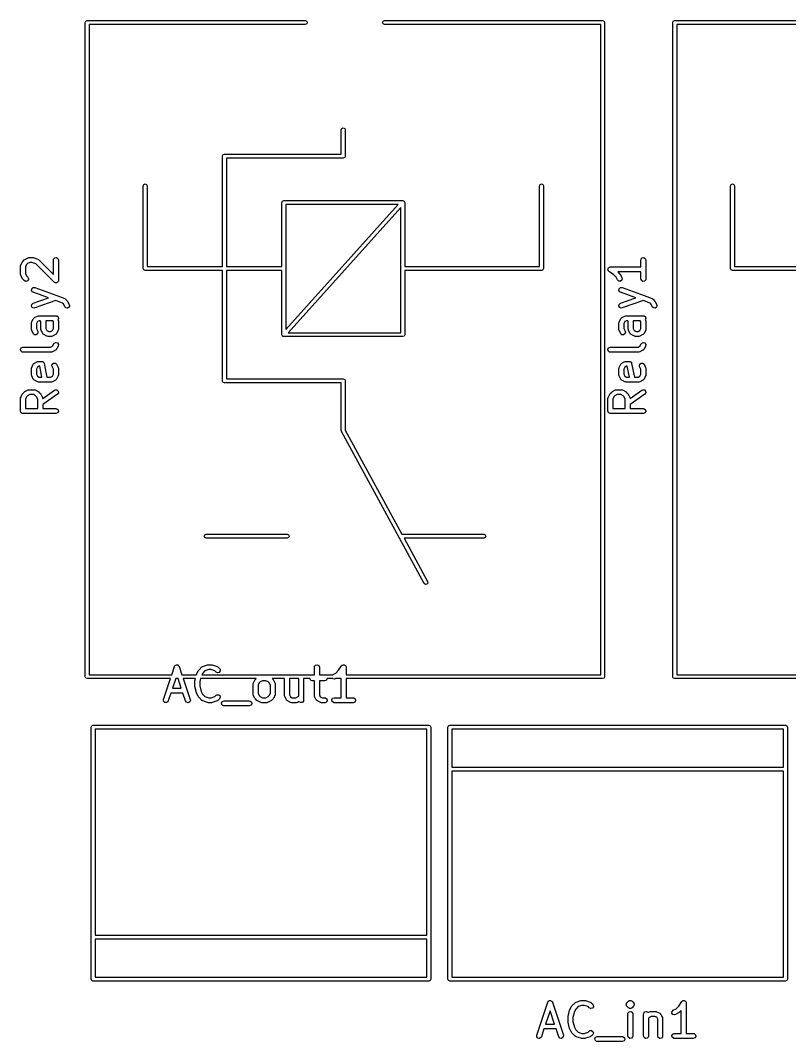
# Model space of a CAD drawing. Extents: x 124.8 to 173.2, y -144.3 to -110.1.
# Drawn here: x 124.8 to 148.08, y -142.86 to -111.96 of the extents above; entities that cross this region are included whole.
import ezdxf

# ---------------------------------------------------------------- set-up
doc = ezdxf.new("R2010")
doc.units = 0
doc.layers.add('BLACK', color=7, linetype='CONTINUOUS')

msp = doc.modelspace()

# ---------------------------------------------------------------- linework, layer by layer
at = {"layer": 'BLACK', "linetype": 'CONTINUOUS'}
for p, q in [((126.76, -112.02), (126.778, -111.978)), ((126.76, -131.82), (126.76, -112.02)), ((126.778, -111.978), (126.82, -111.96)), ((126.82, -111.96), (133.42, -111.96)), ((133.42, -112.08), (126.88, -112.08)), ((126.88, -112.08), (126.88, -131.76)), ((133.42, -111.96), (133.462, -111.978)), ((133.462, -112.062), (133.42, -112.08)), ((133.462, -111.978), (133.48, -112.02)), ((133.48, -112.02), (133.462, -112.062)), ((135.76, -112.02), (135.778, -111.978)), ((135.778, -112.062), (135.76, -112.02)), ((135.778, -111.978), (135.82, -111.96)), ((135.82, -112.08), (135.778, -112.062)), ((135.82, -111.96), (142.42, -111.96)), ((142.36, -112.08), (135.82, -112.08)), ((142.36, -131.76), (142.36, -112.08)), ((142.42, -111.96), (142.462, -111.978)), ((142.462, -111.978), (142.48, -112.02)), ((142.48, -112.02), (142.48, -131.82)), ((144.54, -112.02), (144.558, -111.978)), ((144.54, -131.82), (144.54, -112.02)), ((144.558, -111.978), (144.6, -111.96)), ((144.6, -111.96), (151.2, -111.96)), ((151.2, -112.08), (144.66, -112.08)), ((144.66, -112.08), (144.66, -131.76)), ((134.51, -115.27), (134.528, -115.228)), ((134.528, -115.228), (134.57, -115.21)), ((134.57, -115.21), (134.612, -115.228)), ((134.612, -115.228), (134.63, -115.27)), ((134.51, -116.01), (134.51, -115.27)), ((134.63, -115.27), (134.63, -116.07)), ((130.91, -116.07), (130.928, -116.028)), ((130.91, -119.41), (130.91, -116.07)), ((130.928, -116.028), (130.97, -116.01)), ((130.97, -116.01), (134.51, -116.01)), ((134.57, -116.13), (131.03, -116.13)), ((131.03, -116.13), (131.03, -119.41)), ((134.612, -116.112), (134.57, -116.13)), ((134.63, -116.07), (134.612, -116.112)), ((128.51, -116.97), (128.528, -116.928)), ((128.51, -119.47), (128.51, -116.97)), ((128.528, -116.928), (128.57, -116.91)), ((128.57, -116.91), (128.612, -116.928)), ((128.612, -116.928), (128.63, -116.97)), ((128.63, -116.97), (128.63, -119.41)), ((140.51, -116.97), (140.528, -116.928)), ((140.51, -119.41), (140.51, -116.97)), ((140.528, -116.928), (140.57, -116.91)), ((140.57, -116.91), (140.612, -116.928)), ((140.612, -116.928), (140.63, -116.97)), ((140.63, -116.97), (140.63, -119.47)), ((146.29, -116.97), (146.308, -116.928)), ((146.29, -119.47), (146.29, -116.97)), ((146.308, -116.928), (146.35, -116.91)), ((146.35, -116.91), (146.392, -116.928)), ((146.392, -116.928), (146.41, -116.97)), ((146.41, -116.97), (146.41, -119.41)), ((132.71, -117.47), (132.728, -117.428)), ((132.728, -117.428), (132.77, -117.41)), ((132.77, -117.41), (136.37, -117.41)), ((136.37, -117.41), (136.39, -117.418)), ((136.39, -117.418), (136.41, -117.425)), ((136.41, -117.425), (136.411, -117.427)), ((136.411, -117.427), (136.412, -117.428)), ((136.412, -117.428), (136.421, -117.447)), ((132.71, -119.41), (132.71, -117.47)), ((132.83, -117.53), (132.83, -121.314)), ((132.83, -121.314), (136.235, -117.53)), ((136.235, -117.53), (132.83, -117.53)), ((136.31, -117.626), (132.905, -121.41)), ((136.31, -121.41), (136.31, -117.626)), ((136.421, -117.447), (136.43, -117.467)), ((136.43, -117.467), (136.429, -117.468)), ((136.429, -117.468), (136.43, -117.47)), ((136.43, -117.47), (136.43, -119.41)), ((124.805, -119.367), (124.853, -119.272)), ((124.853, -119.272), (124.866, -119.254)), ((124.866, -119.254), (124.867, -119.253)), ((124.867, -119.253), (124.915, -119.205)), ((124.915, -119.205), (124.933, -119.192)), ((124.933, -119.192), (124.934, -119.191)), ((124.934, -119.191), (125.029, -119.143)), ((125.081, -119.285), (125.012, -119.32)), ((125.029, -119.143), (125.054, -119.136)), ((125.054, -119.136), (125.059, -119.137)), ((125.059, -119.137), (125.063, -119.135)), ((125.063, -119.135), (125.158, -119.135)), ((125.146, -119.285), (125.081, -119.285)), ((125.26, -119.324), (125.146, -119.285)), ((125.158, -119.135), (125.18, -119.139)), ((125.18, -119.139), (125.182, -119.139)), ((125.182, -119.139), (125.325, -119.187)), ((125.325, -119.187), (125.348, -119.199)), ((125.348, -119.199), (125.35, -119.203)), ((125.35, -119.203), (125.354, -119.205)), ((125.354, -119.205), (125.797, -119.648)), ((125.797, -119.21), (125.802, -119.185)), ((125.797, -119.648), (125.797, -119.21)), ((125.802, -119.185), (125.835, -119.146)), ((125.835, -119.146), (125.885, -119.137)), ((125.885, -119.137), (125.93, -119.162)), ((125.93, -119.162), (125.947, -119.21)), ((125.947, -119.21), (125.947, -119.83)), ((143.577, -119.21), (143.582, -119.185)), ((143.577, -119.421), (143.577, -119.21)), ((143.582, -119.185), (143.615, -119.146)), ((143.615, -119.146), (143.665, -119.137)), ((143.665, -119.137), (143.71, -119.162)), ((143.71, -119.162), (143.727, -119.21)), ((143.727, -119.21), (143.727, -119.782)), ((124.797, -119.401), (124.802, -119.375)), ((124.797, -119.639), (124.797, -119.401)), ((124.802, -119.375), (124.805, -119.372)), ((124.805, -119.372), (124.805, -119.367)), ((124.982, -119.35), (124.947, -119.419)), ((124.947, -119.419), (124.947, -119.621)), ((125.012, -119.32), (124.982, -119.35)), ((125.819, -119.883), (125.26, -119.324)), ((128.528, -119.512), (128.51, -119.47)), ((128.57, -119.53), (128.528, -119.512)), ((130.91, -119.53), (128.57, -119.53)), ((128.63, -119.41), (130.91, -119.41)), ((130.91, -122.87), (130.91, -119.53)), ((131.03, -119.41), (132.71, -119.41)), ((132.71, -119.53), (131.03, -119.53)), ((131.03, -119.53), (131.03, -122.81)), ((132.71, -121.47), (132.71, -119.53)), ((136.43, -119.41), (140.51, -119.41)), ((140.57, -119.53), (136.43, -119.53)), ((136.43, -119.53), (136.43, -121.47)), ((140.612, -119.512), (140.57, -119.53)), ((140.63, -119.47), (140.612, -119.512)), ((142.578, -119.491), (142.579, -119.487)), ((142.584, -119.512), (142.578, -119.491)), ((142.579, -119.483), (142.589, -119.464)), ((142.579, -119.487), (142.579, -119.483)), ((142.587, -119.534), (142.584, -119.512)), ((142.591, -119.536), (142.587, -119.534)), ((142.589, -119.464), (142.598, -119.444)), ((142.592, -119.541), (142.591, -119.536)), ((142.611, -119.559), (142.592, -119.541)), ((142.598, -119.444), (142.602, -119.442)), ((142.602, -119.442), (142.604, -119.439)), ((142.604, -119.439), (142.625, -119.431)), ((142.747, -119.65), (142.611, -119.559)), ((142.625, -119.431), (142.644, -119.422)), ((142.644, -119.422), (142.648, -119.423)), ((142.648, -119.423), (142.652, -119.421)), ((142.652, -119.421), (143.577, -119.421)), ((143.577, -119.571), (142.881, -119.571)), ((142.881, -119.571), (142.944, -119.634)), ((143.577, -119.782), (143.577, -119.571)), ((146.308, -119.512), (146.29, -119.47)), ((146.35, -119.53), (146.308, -119.512)), ((148.69, -119.53), (146.35, -119.53)), ((146.41, -119.41), (148.69, -119.41)), ((124.799, -119.643), (124.797, -119.639)), ((124.798, -119.648), (124.799, -119.643)), ((124.805, -119.673), (124.798, -119.648)), ((124.853, -119.768), (124.805, -119.673)), ((124.854, -119.769), (124.853, -119.768)), ((124.867, -119.787), (124.854, -119.769)), ((124.915, -119.835), (124.867, -119.787)), ((124.961, -119.857), (124.915, -119.835)), ((124.947, -119.621), (124.982, -119.69)), ((125.011, -119.843), (124.961, -119.857)), ((124.982, -119.69), (125.021, -119.729)), ((125.04, -119.801), (125.011, -119.843)), ((125.021, -119.729), (125.036, -119.75)), ((125.036, -119.75), (125.04, -119.801)), ((125.84, -119.892), (125.819, -119.883)), ((125.859, -119.903), (125.84, -119.892)), ((125.863, -119.903), (125.859, -119.903)), ((125.866, -119.904), (125.863, -119.903)), ((125.888, -119.898), (125.866, -119.904)), ((125.91, -119.894), (125.888, -119.898)), ((125.912, -119.892), (125.91, -119.894)), ((125.915, -119.891), (125.912, -119.892)), ((125.928, -119.872), (125.915, -119.891)), ((125.943, -119.855), (125.928, -119.872)), ((125.944, -119.851), (125.943, -119.855)), ((125.945, -119.849), (125.944, -119.851)), ((125.947, -119.83), (125.945, -119.846)), ((125.945, -119.846), (125.945, -119.849)), ((142.829, -119.731), (142.747, -119.65)), ((142.871, -119.815), (142.829, -119.731)), ((142.908, -119.851), (142.871, -119.815)), ((142.959, -119.854), (142.908, -119.851)), ((142.944, -119.634), (142.956, -119.652)), ((142.956, -119.652), (142.958, -119.653)), ((142.958, -119.653), (143.005, -119.748)), ((143.001, -119.823), (142.959, -119.854)), ((143.013, -119.773), (143.001, -119.823)), ((143.005, -119.748), (143.013, -119.773)), ((143.595, -119.83), (143.577, -119.782)), ((143.639, -119.856), (143.595, -119.83)), ((143.69, -119.847), (143.639, -119.856)), ((143.723, -119.808), (143.69, -119.847)), ((143.727, -119.782), (143.723, -119.808)), ((125.132, -120.129), (125.141, -120.078)), ((125.158, -120.173), (125.132, -120.129)), ((125.141, -120.078), (125.18, -120.045)), ((125.18, -120.186), (125.158, -120.173)), ((125.18, -120.045), (125.231, -120.045)), ((125.649, -120.353), (125.18, -120.186)), ((125.231, -120.045), (125.898, -120.283)), ((142.912, -120.129), (142.921, -120.078)), ((142.938, -120.173), (142.912, -120.129)), ((142.921, -120.078), (142.96, -120.045)), ((142.96, -120.186), (142.938, -120.173)), ((142.96, -120.045), (143.011, -120.045)), ((143.429, -120.353), (142.96, -120.186)), ((143.011, -120.045), (143.678, -120.283)), ((125.141, -120.554), (125.18, -120.521)), ((125.18, -120.521), (125.649, -120.353)), ((125.871, -120.434), (125.231, -120.662)), ((126.068, -120.512), (125.871, -120.434)), ((125.898, -120.283), (125.899, -120.284)), ((125.899, -120.284), (125.9, -120.284)), ((125.9, -120.284), (126.138, -120.379)), ((126.096, -120.541), (126.068, -120.512)), ((126.138, -120.379), (126.16, -120.393)), ((126.16, -120.393), (126.162, -120.395)), ((126.162, -120.395), (126.164, -120.396)), ((126.164, -120.396), (126.211, -120.443)), ((126.211, -120.443), (126.224, -120.462)), ((126.224, -120.462), (126.225, -120.463)), ((126.225, -120.463), (126.273, -120.558)), ((142.921, -120.554), (142.96, -120.521)), ((142.96, -120.521), (143.429, -120.353)), ((143.651, -120.434), (143.011, -120.662)), ((143.848, -120.512), (143.651, -120.434)), ((143.678, -120.283), (143.679, -120.284)), ((143.679, -120.284), (143.68, -120.284)), ((143.68, -120.284), (143.918, -120.379)), ((143.876, -120.541), (143.848, -120.512)), ((143.918, -120.379), (143.94, -120.393)), ((143.94, -120.393), (143.942, -120.395)), ((143.942, -120.395), (143.944, -120.396)), ((143.944, -120.396), (143.991, -120.443)), ((143.991, -120.443), (144.004, -120.462)), ((144.004, -120.462), (144.005, -120.463)), ((144.005, -120.463), (144.053, -120.558)), ((125.132, -120.604), (125.141, -120.554)), ((125.157, -120.649), (125.132, -120.604)), ((125.205, -120.666), (125.157, -120.649)), ((125.231, -120.662), (125.205, -120.666)), ((126.139, -120.625), (126.096, -120.541)), ((126.176, -120.66), (126.139, -120.625)), ((126.227, -120.663), (126.176, -120.66)), ((126.268, -120.633), (126.227, -120.663)), ((126.28, -120.583), (126.268, -120.633)), ((126.273, -120.558), (126.28, -120.583)), ((142.912, -120.604), (142.921, -120.554)), ((142.937, -120.649), (142.912, -120.604)), ((142.985, -120.666), (142.937, -120.649)), ((143.011, -120.662), (142.985, -120.666)), ((143.919, -120.625), (143.876, -120.541)), ((143.956, -120.66), (143.919, -120.625)), ((144.007, -120.663), (143.956, -120.66)), ((144.048, -120.633), (144.007, -120.663)), ((144.06, -120.583), (144.048, -120.633)), ((144.053, -120.558), (144.06, -120.583)), ((125.131, -121.115), (125.135, -121.09)), ((125.131, -121.306), (125.131, -121.115)), ((125.135, -121.09), (125.138, -121.086)), ((125.138, -121.086), (125.139, -121.082)), ((125.139, -121.082), (125.186, -120.986)), ((125.186, -120.986), (125.202, -120.966)), ((125.202, -120.966), (125.212, -120.961)), ((125.212, -120.961), (125.22, -120.953)), ((125.22, -120.953), (125.315, -120.905)), ((125.309, -121.076), (125.281, -121.133)), ((125.281, -121.133), (125.281, -121.288)), ((125.366, -121.047), (125.309, -121.076)), ((125.315, -120.905), (125.34, -120.898)), ((125.34, -120.898), (125.344, -120.899)), ((125.344, -120.899), (125.349, -120.897)), ((125.349, -120.897), (125.872, -120.897)), ((125.397, -121.047), (125.366, -121.047)), ((125.416, -121.085), (125.397, -121.047)), ((125.416, -121.306), (125.416, -121.085)), ((125.562, -121.047), (125.566, -121.059)), ((125.778, -121.047), (125.562, -121.047)), ((125.566, -121.059), (125.565, -121.063)), ((125.565, -121.063), (125.566, -121.068)), ((125.566, -121.068), (125.566, -121.288)), ((125.797, -121.085), (125.778, -121.047)), ((125.797, -121.288), (125.797, -121.085)), ((125.872, -120.897), (125.898, -120.902)), ((125.898, -120.902), (125.937, -120.935)), ((125.946, -120.985), (125.93, -121.014)), ((125.93, -121.014), (125.939, -121.034)), ((125.937, -120.935), (125.946, -120.985)), ((125.939, -121.034), (125.947, -121.059)), ((125.947, -121.059), (125.946, -121.063)), ((125.946, -121.063), (125.947, -121.068)), ((125.947, -121.068), (125.947, -121.306)), ((142.911, -121.115), (142.915, -121.09)), ((142.911, -121.306), (142.911, -121.115)), ((142.915, -121.09), (142.918, -121.086)), ((142.918, -121.086), (142.919, -121.082)), ((142.919, -121.082), (142.966, -120.986)), ((142.966, -120.986), (142.982, -120.966)), ((142.982, -120.966), (142.992, -120.961)), ((142.992, -120.961), (143, -120.953)), ((143, -120.953), (143.095, -120.905)), ((143.089, -121.076), (143.061, -121.133)), ((143.061, -121.133), (143.061, -121.288)), ((143.146, -121.047), (143.089, -121.076)), ((143.095, -120.905), (143.12, -120.898)), ((143.12, -120.898), (143.124, -120.899)), ((143.124, -120.899), (143.129, -120.897)), ((143.129, -120.897), (143.652, -120.897)), ((143.177, -121.047), (143.146, -121.047)), ((143.196, -121.085), (143.177, -121.047)), ((143.196, -121.306), (143.196, -121.085)), ((143.342, -121.047), (143.346, -121.059)), ((143.558, -121.047), (143.342, -121.047)), ((143.346, -121.059), (143.345, -121.063)), ((143.345, -121.063), (143.346, -121.068)), ((143.346, -121.068), (143.346, -121.288)), ((143.577, -121.085), (143.558, -121.047)), ((143.577, -121.288), (143.577, -121.085)), ((143.652, -120.897), (143.678, -120.902)), ((143.678, -120.902), (143.717, -120.935)), ((143.726, -120.985), (143.71, -121.014)), ((143.71, -121.014), (143.719, -121.034)), ((143.717, -120.935), (143.726, -120.985)), ((143.719, -121.034), (143.727, -121.059)), ((143.727, -121.059), (143.726, -121.063)), ((143.726, -121.063), (143.727, -121.068)), ((143.727, -121.068), (143.727, -121.306)), ((125.132, -121.31), (125.131, -121.306)), ((125.131, -121.314), (125.132, -121.31)), ((125.139, -121.339), (125.131, -121.314)), ((125.186, -121.434), (125.139, -121.339)), ((125.224, -121.47), (125.186, -121.434)), ((125.316, -121.442), (125.275, -121.473)), ((125.281, -121.288), (125.32, -121.367)), ((125.328, -121.392), (125.316, -121.442)), ((125.32, -121.367), (125.328, -121.392)), ((125.418, -121.31), (125.416, -121.306)), ((125.417, -121.314), (125.418, -121.31)), ((125.424, -121.339), (125.417, -121.314)), ((125.472, -121.434), (125.424, -121.339)), ((125.48, -121.442), (125.472, -121.434)), ((125.485, -121.453), (125.48, -121.442)), ((125.566, -121.288), (125.595, -121.345)), ((125.595, -121.345), (125.652, -121.374)), ((125.652, -121.374), (125.712, -121.374)), ((125.712, -121.374), (125.769, -121.345)), ((125.769, -121.345), (125.797, -121.288)), ((125.892, -121.434), (125.876, -121.455)), ((125.939, -121.339), (125.892, -121.434)), ((125.94, -121.335), (125.939, -121.339)), ((125.943, -121.331), (125.94, -121.335)), ((125.947, -121.306), (125.943, -121.331)), ((132.905, -121.41), (136.31, -121.41)), ((142.912, -121.31), (142.911, -121.306)), ((142.911, -121.314), (142.912, -121.31)), ((142.919, -121.339), (142.911, -121.314)), ((142.966, -121.434), (142.919, -121.339)), ((143.004, -121.47), (142.966, -121.434)), ((143.096, -121.442), (143.055, -121.473)), ((143.061, -121.288), (143.1, -121.367)), ((143.108, -121.392), (143.096, -121.442)), ((143.1, -121.367), (143.108, -121.392)), ((143.198, -121.31), (143.196, -121.306)), ((143.197, -121.314), (143.198, -121.31)), ((143.204, -121.339), (143.197, -121.314)), ((143.252, -121.434), (143.204, -121.339)), ((143.26, -121.442), (143.252, -121.434)), ((143.265, -121.453), (143.26, -121.442)), ((143.346, -121.288), (143.375, -121.345)), ((143.375, -121.345), (143.432, -121.374)), ((143.432, -121.374), (143.492, -121.374)), ((143.492, -121.374), (143.549, -121.345)), ((143.549, -121.345), (143.577, -121.288)), ((143.672, -121.434), (143.656, -121.455)), ((143.719, -121.339), (143.672, -121.434)), ((143.72, -121.335), (143.719, -121.339)), ((143.723, -121.331), (143.72, -121.335)), ((143.727, -121.306), (143.723, -121.331)), ((125.275, -121.473), (125.224, -121.47)), ((125.506, -121.468), (125.485, -121.453)), ((125.601, -121.516), (125.506, -121.468)), ((125.605, -121.516), (125.601, -121.516)), ((125.609, -121.519), (125.605, -121.516)), ((125.634, -121.524), (125.609, -121.519)), ((125.73, -121.524), (125.634, -121.524)), ((125.734, -121.522), (125.73, -121.524)), ((125.738, -121.523), (125.734, -121.522)), ((125.763, -121.516), (125.738, -121.523)), ((125.858, -121.468), (125.763, -121.516)), ((125.769, -121.821), (125.805, -121.748)), ((125.805, -121.748), (125.821, -121.727)), ((125.821, -121.727), (125.868, -121.707)), ((125.866, -121.46), (125.858, -121.468)), ((125.876, -121.455), (125.866, -121.46)), ((125.868, -121.707), (125.917, -121.722)), ((125.917, -121.722), (125.945, -121.764)), ((132.711, -121.472), (132.71, -121.47)), ((132.71, -121.473), (132.711, -121.472)), ((132.719, -121.493), (132.71, -121.473)), ((132.728, -121.512), (132.719, -121.493)), ((132.729, -121.513), (132.728, -121.512)), ((132.73, -121.515), (132.729, -121.513)), ((132.75, -121.522), (132.73, -121.515)), ((132.77, -121.53), (132.75, -121.522)), ((136.37, -121.53), (132.77, -121.53)), ((136.412, -121.512), (136.37, -121.53)), ((136.43, -121.47), (136.412, -121.512)), ((143.055, -121.473), (143.004, -121.47)), ((143.286, -121.468), (143.265, -121.453)), ((143.381, -121.516), (143.286, -121.468)), ((143.385, -121.516), (143.381, -121.516)), ((143.389, -121.519), (143.385, -121.516)), ((143.414, -121.524), (143.389, -121.519)), ((143.51, -121.524), (143.414, -121.524)), ((143.514, -121.522), (143.51, -121.524)), ((143.518, -121.523), (143.514, -121.522)), ((143.543, -121.516), (143.518, -121.523)), ((143.638, -121.468), (143.543, -121.516)), ((143.549, -121.821), (143.585, -121.748)), ((143.585, -121.748), (143.601, -121.727)), ((143.601, -121.727), (143.648, -121.707)), ((143.646, -121.46), (143.638, -121.468)), ((143.656, -121.455), (143.646, -121.46)), ((143.648, -121.707), (143.697, -121.722)), ((143.697, -121.722), (143.725, -121.764)), ((124.799, -121.912), (124.824, -121.867)), ((124.807, -121.962), (124.799, -121.912)), ((124.847, -121.995), (124.807, -121.962)), ((124.824, -121.867), (124.872, -121.85)), ((124.872, -122), (124.847, -121.995)), ((124.872, -121.85), (125.712, -121.85)), ((125.73, -122), (124.872, -122)), ((125.712, -121.85), (125.769, -121.821)), ((125.734, -121.998), (125.73, -122)), ((125.738, -121.999), (125.734, -121.998)), ((125.763, -121.992), (125.738, -121.999)), ((125.858, -121.944), (125.763, -121.992)), ((125.866, -121.936), (125.858, -121.944)), ((125.876, -121.932), (125.866, -121.936)), ((125.892, -121.911), (125.876, -121.932)), ((125.939, -121.815), (125.892, -121.911)), ((125.945, -121.764), (125.939, -121.815)), ((142.579, -121.912), (142.604, -121.867)), ((142.587, -121.962), (142.579, -121.912)), ((142.627, -121.995), (142.587, -121.962)), ((142.604, -121.867), (142.652, -121.85)), ((142.652, -122), (142.627, -121.995)), ((142.652, -121.85), (143.492, -121.85)), ((143.51, -122), (142.652, -122)), ((143.492, -121.85), (143.549, -121.821)), ((143.514, -121.998), (143.51, -122)), ((143.518, -121.999), (143.514, -121.998)), ((143.543, -121.992), (143.518, -121.999)), ((143.638, -121.944), (143.543, -121.992)), ((143.646, -121.936), (143.638, -121.944)), ((143.656, -121.932), (143.646, -121.936)), ((143.672, -121.911), (143.656, -121.932)), ((143.719, -121.815), (143.672, -121.911)), ((143.725, -121.764), (143.719, -121.815)), ((125.139, -122.463), (125.186, -122.367)), ((125.186, -122.367), (125.202, -122.346)), ((125.202, -122.346), (125.212, -122.342)), ((125.212, -122.342), (125.22, -122.334)), ((125.22, -122.334), (125.315, -122.286)), ((125.315, -122.286), (125.34, -122.279)), ((125.34, -122.279), (125.344, -122.28)), ((125.344, -122.28), (125.349, -122.278)), ((125.349, -122.278), (125.444, -122.278)), ((125.444, -122.278), (125.469, -122.283)), ((125.469, -122.283), (125.479, -122.291)), ((125.479, -122.291), (125.491, -122.295)), ((125.491, -122.295), (125.498, -122.307)), ((125.498, -122.307), (125.509, -122.316)), ((125.509, -122.316), (125.511, -122.328)), ((125.511, -122.328), (125.517, -122.339)), ((125.517, -122.339), (125.601, -122.755)), ((125.75, -122.41), (125.762, -122.36)), ((125.762, -122.36), (125.803, -122.329)), ((125.803, -122.329), (125.855, -122.332)), ((125.855, -122.332), (125.892, -122.367)), ((125.892, -122.367), (125.939, -122.463)), ((142.919, -122.463), (142.966, -122.367)), ((142.966, -122.367), (142.982, -122.346)), ((142.982, -122.346), (142.992, -122.342)), ((142.992, -122.342), (143, -122.334)), ((143, -122.334), (143.095, -122.286)), ((143.095, -122.286), (143.12, -122.279)), ((143.12, -122.279), (143.124, -122.28)), ((143.124, -122.28), (143.129, -122.278)), ((143.129, -122.278), (143.224, -122.278)), ((143.224, -122.278), (143.249, -122.283)), ((143.249, -122.283), (143.259, -122.291)), ((143.259, -122.291), (143.271, -122.295)), ((143.271, -122.295), (143.278, -122.307)), ((143.278, -122.307), (143.289, -122.316)), ((143.289, -122.316), (143.291, -122.328)), ((143.291, -122.328), (143.297, -122.339)), ((143.297, -122.339), (143.381, -122.755)), ((143.53, -122.41), (143.542, -122.36)), ((143.542, -122.36), (143.583, -122.329)), ((143.583, -122.329), (143.635, -122.332)), ((143.635, -122.332), (143.672, -122.367)), ((143.672, -122.367), (143.719, -122.463)), ((125.131, -122.496), (125.135, -122.471)), ((125.131, -122.687), (125.131, -122.496)), ((125.135, -122.471), (125.138, -122.467)), ((125.138, -122.467), (125.139, -122.463)), ((125.309, -122.457), (125.281, -122.514)), ((125.281, -122.514), (125.281, -122.669)), ((125.281, -122.669), (125.309, -122.726)), ((125.366, -122.428), (125.309, -122.457)), ((125.382, -122.428), (125.366, -122.428)), ((125.448, -122.755), (125.382, -122.428)), ((125.758, -122.434), (125.75, -122.41)), ((125.797, -122.514), (125.758, -122.434)), ((125.769, -122.726), (125.797, -122.669)), ((125.797, -122.669), (125.797, -122.514)), ((125.939, -122.463), (125.947, -122.488)), ((125.947, -122.488), (125.946, -122.492)), ((125.946, -122.492), (125.947, -122.496)), ((125.947, -122.496), (125.947, -122.687)), ((142.911, -122.496), (142.915, -122.471)), ((142.911, -122.687), (142.911, -122.496)), ((142.915, -122.471), (142.918, -122.467)), ((142.918, -122.467), (142.919, -122.463)), ((143.089, -122.457), (143.061, -122.514)), ((143.061, -122.514), (143.061, -122.669)), ((143.061, -122.669), (143.089, -122.726)), ((143.146, -122.428), (143.089, -122.457)), ((143.162, -122.428), (143.146, -122.428)), ((143.228, -122.755), (143.162, -122.428)), ((143.538, -122.434), (143.53, -122.41)), ((143.577, -122.514), (143.538, -122.434)), ((143.549, -122.726), (143.577, -122.669)), ((143.577, -122.669), (143.577, -122.514)), ((143.719, -122.463), (143.727, -122.488)), ((143.727, -122.488), (143.726, -122.492)), ((143.726, -122.492), (143.727, -122.496)), ((143.727, -122.496), (143.727, -122.687)), ((125.132, -122.691), (125.131, -122.687)), ((125.131, -122.695), (125.132, -122.691)), ((125.139, -122.72), (125.131, -122.695)), ((125.186, -122.815), (125.139, -122.72)), ((125.194, -122.823), (125.186, -122.815)), ((125.199, -122.833), (125.194, -122.823)), ((125.22, -122.849), (125.199, -122.833)), ((125.315, -122.897), (125.22, -122.849)), ((125.309, -122.726), (125.366, -122.755)), ((125.319, -122.897), (125.315, -122.897)), ((125.323, -122.9), (125.319, -122.897)), ((125.349, -122.905), (125.323, -122.9)), ((125.73, -122.905), (125.349, -122.905)), ((125.366, -122.755), (125.448, -122.755)), ((125.601, -122.755), (125.712, -122.755)), ((125.712, -122.755), (125.769, -122.726)), ((125.734, -122.903), (125.73, -122.905)), ((125.738, -122.904), (125.734, -122.903)), ((125.763, -122.897), (125.738, -122.904)), ((125.858, -122.849), (125.763, -122.897)), ((125.866, -122.841), (125.858, -122.849)), ((125.876, -122.836), (125.866, -122.841)), ((125.892, -122.815), (125.876, -122.836)), ((125.939, -122.72), (125.892, -122.815)), ((125.94, -122.716), (125.939, -122.72)), ((125.943, -122.712), (125.94, -122.716)), ((125.947, -122.687), (125.943, -122.712)), ((130.928, -122.912), (130.91, -122.87)), ((130.97, -122.93), (130.928, -122.912)), ((134.51, -122.93), (130.97, -122.93)), ((131.03, -122.81), (134.57, -122.81)), ((134.51, -124.37), (134.51, -122.93)), ((134.57, -122.81), (134.612, -122.828)), ((134.612, -122.828), (134.63, -122.87)), ((134.63, -122.87), (134.63, -124.355)), ((142.912, -122.691), (142.911, -122.687)), ((142.911, -122.695), (142.912, -122.691)), ((142.919, -122.72), (142.911, -122.695)), ((142.966, -122.815), (142.919, -122.72)), ((142.974, -122.823), (142.966, -122.815)), ((142.979, -122.833), (142.974, -122.823)), ((143, -122.849), (142.979, -122.833)), ((143.095, -122.897), (143, -122.849)), ((143.089, -122.726), (143.146, -122.755)), ((143.099, -122.897), (143.095, -122.897)), ((143.103, -122.9), (143.099, -122.897)), ((143.129, -122.905), (143.103, -122.9)), ((143.51, -122.905), (143.129, -122.905)), ((143.146, -122.755), (143.228, -122.755)), ((143.381, -122.755), (143.492, -122.755)), ((143.492, -122.755), (143.549, -122.726)), ((143.514, -122.903), (143.51, -122.905)), ((143.518, -122.904), (143.514, -122.903)), ((143.543, -122.897), (143.518, -122.904)), ((143.638, -122.849), (143.543, -122.897)), ((143.646, -122.841), (143.638, -122.849)), ((143.656, -122.836), (143.646, -122.841)), ((143.672, -122.815), (143.656, -122.836)), ((143.719, -122.72), (143.672, -122.815)), ((143.72, -122.716), (143.719, -122.72)), ((143.723, -122.712), (143.72, -122.716)), ((143.727, -122.687), (143.723, -122.712)), ((124.805, -123.367), (124.853, -123.272)), ((124.853, -123.272), (124.866, -123.254)), ((124.866, -123.254), (124.867, -123.253)), ((124.867, -123.253), (124.915, -123.205)), ((124.915, -123.205), (124.933, -123.192)), ((124.933, -123.192), (124.934, -123.191)), ((124.934, -123.191), (125.029, -123.143)), ((125.081, -123.285), (125.012, -123.32)), ((125.029, -123.143), (125.054, -123.136)), ((125.054, -123.136), (125.059, -123.137)), ((125.059, -123.137), (125.063, -123.135)), ((125.063, -123.135), (125.206, -123.135)), ((125.188, -123.285), (125.081, -123.285)), ((125.257, -123.32), (125.188, -123.285)), ((125.206, -123.135), (125.231, -123.14)), ((125.231, -123.14), (125.235, -123.143)), ((125.235, -123.143), (125.239, -123.143)), ((125.239, -123.143), (125.334, -123.191)), ((125.334, -123.191), (125.353, -123.204)), ((125.353, -123.204), (125.354, -123.205)), ((125.354, -123.205), (125.402, -123.253)), ((125.402, -123.253), (125.414, -123.271)), ((125.414, -123.271), (125.416, -123.272)), ((125.416, -123.272), (125.463, -123.367)), ((125.471, -123.4), (125.829, -123.149)), ((125.915, -123.272), (125.471, -123.583)), ((125.829, -123.149), (125.853, -123.138)), ((125.853, -123.138), (125.904, -123.143)), ((125.904, -123.143), (125.94, -123.179)), ((125.945, -123.23), (125.915, -123.272)), ((125.94, -123.179), (125.945, -123.23)), ((142.585, -123.367), (142.633, -123.272)), ((142.633, -123.272), (142.646, -123.254)), ((142.646, -123.254), (142.647, -123.253)), ((142.647, -123.253), (142.695, -123.205)), ((142.695, -123.205), (142.713, -123.192)), ((142.713, -123.192), (142.714, -123.191)), ((142.714, -123.191), (142.809, -123.143)), ((142.861, -123.285), (142.792, -123.32)), ((142.809, -123.143), (142.834, -123.136)), ((142.834, -123.136), (142.839, -123.137)), ((142.839, -123.137), (142.843, -123.135)), ((142.843, -123.135), (142.986, -123.135)), ((142.968, -123.285), (142.861, -123.285)), ((143.037, -123.32), (142.968, -123.285)), ((142.986, -123.135), (143.011, -123.14)), ((143.011, -123.14), (143.015, -123.143)), ((143.015, -123.143), (143.019, -123.143)), ((143.019, -123.143), (143.114, -123.191)), ((143.114, -123.191), (143.133, -123.204)), ((143.133, -123.204), (143.134, -123.205)), ((143.134, -123.205), (143.182, -123.253)), ((143.182, -123.253), (143.194, -123.271)), ((143.194, -123.271), (143.196, -123.272)), ((143.196, -123.272), (143.243, -123.367)), ((143.251, -123.4), (143.609, -123.149)), ((143.695, -123.272), (143.251, -123.583)), ((143.609, -123.149), (143.633, -123.138)), ((143.633, -123.138), (143.684, -123.143)), ((143.684, -123.143), (143.72, -123.179)), ((143.725, -123.23), (143.695, -123.272)), ((143.72, -123.179), (143.725, -123.23)), ((124.797, -123.401), (124.802, -123.375)), ((124.797, -123.782), (124.797, -123.401)), ((124.802, -123.375), (124.805, -123.372)), ((124.805, -123.372), (124.805, -123.367)), ((124.982, -123.35), (124.947, -123.419)), ((124.947, -123.419), (124.947, -123.707)), ((125.012, -123.32), (124.982, -123.35)), ((125.287, -123.35), (125.257, -123.32)), ((125.321, -123.419), (125.287, -123.35)), ((125.321, -123.707), (125.321, -123.419)), ((125.463, -123.367), (125.471, -123.392)), ((125.471, -123.392), (125.47, -123.397)), ((125.47, -123.397), (125.471, -123.4)), ((125.471, -123.583), (125.471, -123.707)), ((142.577, -123.401), (142.582, -123.375)), ((142.577, -123.782), (142.577, -123.401)), ((142.582, -123.375), (142.585, -123.372)), ((142.585, -123.372), (142.585, -123.367)), ((142.762, -123.35), (142.727, -123.419)), ((142.727, -123.419), (142.727, -123.707)), ((142.792, -123.32), (142.762, -123.35)), ((143.067, -123.35), (143.037, -123.32)), ((143.101, -123.419), (143.067, -123.35)), ((143.101, -123.707), (143.101, -123.419)), ((143.243, -123.367), (143.251, -123.392)), ((143.251, -123.392), (143.25, -123.397)), ((143.25, -123.397), (143.251, -123.4)), ((143.251, -123.583), (143.251, -123.707)), ((124.804, -123.8), (124.797, -123.782)), ((124.807, -123.819), (124.804, -123.8)), ((124.813, -123.824), (124.807, -123.819)), ((124.815, -123.83), (124.813, -123.824)), ((124.832, -123.84), (124.815, -123.83)), ((124.847, -123.852), (124.832, -123.84)), ((124.856, -123.854), (124.847, -123.852)), ((124.859, -123.856), (124.856, -123.854)), ((124.863, -123.855), (124.859, -123.856)), ((124.872, -123.857), (124.863, -123.855)), ((125.872, -123.857), (124.872, -123.857)), ((124.947, -123.707), (125.321, -123.707)), ((125.471, -123.707), (125.872, -123.707)), ((125.872, -123.707), (125.898, -123.711)), ((125.921, -123.839), (125.872, -123.857)), ((125.898, -123.711), (125.937, -123.744)), ((125.946, -123.795), (125.921, -123.839)), ((125.937, -123.744), (125.946, -123.795)), ((142.584, -123.8), (142.577, -123.782)), ((142.587, -123.819), (142.584, -123.8)), ((142.593, -123.824), (142.587, -123.819)), ((142.595, -123.83), (142.593, -123.824)), ((142.612, -123.84), (142.595, -123.83)), ((142.627, -123.852), (142.612, -123.84)), ((142.636, -123.854), (142.627, -123.852)), ((142.639, -123.856), (142.636, -123.854)), ((142.643, -123.855), (142.639, -123.856)), ((142.652, -123.857), (142.643, -123.855)), ((143.652, -123.857), (142.652, -123.857)), ((142.727, -123.707), (143.101, -123.707)), ((143.251, -123.707), (143.652, -123.707)), ((143.652, -123.707), (143.678, -123.711)), ((143.701, -123.839), (143.652, -123.857)), ((143.678, -123.711), (143.717, -123.744)), ((143.726, -123.795), (143.701, -123.839)), ((143.717, -123.744), (143.726, -123.795)), ((134.516, -124.384), (134.51, -124.37)), ((134.517, -124.399), (134.516, -124.384)), ((137.017, -128.999), (134.517, -124.399)), ((134.63, -124.355), (136.345, -127.51)), ((130.36, -127.57), (130.378, -127.528)), ((130.378, -127.612), (130.36, -127.57)), ((130.378, -127.528), (130.42, -127.51)), ((130.42, -127.63), (130.378, -127.612)), ((130.42, -127.51), (132.87, -127.51)), ((132.87, -127.51), (132.912, -127.528)), ((132.912, -127.612), (132.87, -127.63)), ((132.912, -127.528), (132.93, -127.57)), ((132.93, -127.57), (132.912, -127.612)), ((136.345, -127.51), (138.82, -127.51)), ((138.82, -127.51), (138.862, -127.528)), ((138.862, -127.612), (138.82, -127.63)), ((138.862, -127.528), (138.88, -127.57)), ((138.88, -127.57), (138.862, -127.612)), ((132.87, -127.63), (130.42, -127.63)), ((138.82, -127.63), (136.41, -127.63)), ((136.41, -127.63), (137.123, -128.941)), ((137.053, -129.028), (137.017, -128.999)), ((137.099, -129.023), (137.053, -129.028)), ((137.128, -128.987), (137.099, -129.023)), ((137.123, -128.941), (137.128, -128.987)), ((129.377, -131.76), (129.461, -131.509)), ((129.461, -131.509), (129.474, -131.486)), ((129.474, -131.486), (129.475, -131.485)), ((129.475, -131.485), (129.476, -131.483)), ((129.476, -131.483), (129.497, -131.471)), ((129.497, -131.471), (129.517, -131.459)), ((129.517, -131.459), (129.519, -131.459)), ((129.519, -131.459), (129.521, -131.458)), ((129.521, -131.458), (129.545, -131.463)), ((129.545, -131.463), (129.568, -131.466)), ((129.568, -131.466), (129.57, -131.468)), ((129.57, -131.468), (129.572, -131.468)), ((129.572, -131.468), (129.586, -131.487)), ((129.586, -131.487), (129.602, -131.505)), ((129.602, -131.505), (129.602, -131.507)), ((129.602, -131.507), (129.604, -131.509)), ((129.604, -131.509), (129.687, -131.76)), ((130.132, -131.737), (130.18, -131.642)), ((130.18, -131.642), (130.193, -131.624)), ((130.193, -131.624), (130.194, -131.622)), ((130.194, -131.622), (130.289, -131.527)), ((130.289, -131.527), (130.31, -131.512)), ((130.382, -131.646), (130.308, -131.72)), ((130.31, -131.512), (130.315, -131.512)), ((130.315, -131.512), (130.318, -131.509)), ((130.318, -131.509), (130.461, -131.461)), ((130.497, -131.607), (130.382, -131.646)), ((130.461, -131.461), (130.483, -131.458)), ((130.483, -131.458), (130.485, -131.457)), ((130.485, -131.457), (130.58, -131.457)), ((130.568, -131.607), (130.497, -131.607)), ((130.682, -131.646), (130.568, -131.607)), ((130.58, -131.457), (130.602, -131.461)), ((130.602, -131.461), (130.604, -131.461)), ((130.604, -131.461), (130.747, -131.509)), ((130.717, -131.681), (130.682, -131.646)), ((130.747, -131.509), (130.769, -131.521)), ((130.769, -131.521), (130.772, -131.525)), ((130.772, -131.525), (130.776, -131.527)), ((130.776, -131.527), (130.824, -131.575)), ((130.824, -131.575), (130.838, -131.596)), ((130.838, -131.596), (130.843, -131.647)), ((133.695, -131.532), (133.7, -131.507)), ((133.695, -131.76), (133.695, -131.532)), ((133.7, -131.507), (133.733, -131.467)), ((133.733, -131.467), (133.784, -131.459)), ((133.784, -131.459), (133.828, -131.484)), ((133.828, -131.484), (133.845, -131.532)), ((133.845, -131.532), (133.845, -131.76)), ((134.345, -131.709), (134.426, -131.627)), ((134.426, -131.627), (134.518, -131.491)), ((134.518, -131.491), (134.536, -131.472)), ((134.536, -131.472), (134.54, -131.471)), ((134.54, -131.471), (134.542, -131.467)), ((134.542, -131.467), (134.564, -131.464)), ((134.564, -131.464), (134.585, -131.458)), ((134.585, -131.458), (134.589, -131.459)), ((134.589, -131.459), (134.593, -131.459)), ((134.593, -131.459), (134.612, -131.469)), ((134.612, -131.469), (134.632, -131.478)), ((134.632, -131.478), (134.634, -131.482)), ((134.634, -131.482), (134.637, -131.484)), ((134.637, -131.484), (134.645, -131.505)), ((134.645, -131.505), (134.655, -131.524)), ((134.655, -131.524), (134.654, -131.528)), ((134.654, -131.528), (134.655, -131.532)), ((134.655, -131.532), (134.655, -131.76)), ((126.778, -131.862), (126.76, -131.82)), ((126.82, -131.88), (126.778, -131.862)), ((129.337, -131.88), (126.82, -131.88)), ((126.88, -131.76), (129.377, -131.76)), ((129.128, -132.509), (129.337, -131.88)), ((129.496, -131.88), (129.398, -132.172)), ((129.569, -131.88), (129.496, -131.88)), ((129.666, -132.172), (129.569, -131.88)), ((129.687, -131.76), (130.124, -131.76)), ((130.094, -131.88), (129.727, -131.88)), ((129.727, -131.88), (129.937, -132.509)), ((130.076, -131.961), (130.079, -131.946)), ((130.079, -131.943), (130.094, -131.88)), ((130.079, -131.946), (130.079, -131.943)), ((130.124, -131.76), (130.126, -131.752)), ((130.126, -131.752), (130.132, -131.74)), ((130.132, -131.74), (130.132, -131.737)), ((130.249, -131.88), (130.226, -131.97)), ((131.936, -131.88), (130.249, -131.88)), ((130.308, -131.72), (130.288, -131.76)), ((130.288, -131.76), (133.695, -131.76)), ((130.764, -131.702), (130.717, -131.681)), ((130.813, -131.689), (130.764, -131.702)), ((130.843, -131.647), (130.813, -131.689)), ((131.846, -132.023), (131.894, -131.927)), ((131.894, -131.927), (131.907, -131.909)), ((131.907, -131.909), (131.908, -131.908)), ((131.908, -131.908), (131.936, -131.88)), ((132.122, -131.941), (132.053, -131.975)), ((132.229, -131.941), (132.122, -131.941)), ((132.297, -131.975), (132.229, -131.941)), ((132.791, -131.88), (132.415, -131.88)), ((132.415, -131.88), (132.443, -131.908)), ((132.443, -131.908), (132.455, -131.926)), ((132.455, -131.926), (132.457, -131.927)), ((132.457, -131.927), (132.504, -132.023)), ((132.791, -132.39), (132.791, -131.88)), ((132.941, -131.88), (132.941, -132.372)), ((133.219, -131.88), (132.941, -131.88)), ((133.219, -132.406), (133.219, -131.88)), ((133.559, -131.88), (133.369, -131.88)), ((133.369, -131.88), (133.369, -132.532)), ((133.563, -131.903), (133.559, -131.88)), ((133.602, -131.936), (133.563, -131.903)), ((133.628, -131.941), (133.602, -131.936)), ((133.695, -131.941), (133.628, -131.941)), ((133.695, -132.39), (133.695, -131.941)), ((133.845, -131.76), (134.252, -131.76)), ((134.009, -131.941), (133.845, -131.941)), ((133.845, -131.941), (133.845, -132.372)), ((134.057, -131.923), (134.009, -131.941)), ((134.082, -131.88), (134.057, -131.923)), ((134.252, -131.88), (134.082, -131.88)), ((134.252, -131.76), (134.261, -131.751)), ((134.253, -131.881), (134.252, -131.88)), ((134.303, -131.893), (134.253, -131.881)), ((134.261, -131.751), (134.345, -131.709)), ((134.328, -131.885), (134.303, -131.893)), ((134.338, -131.88), (134.328, -131.885)), ((134.505, -131.88), (134.338, -131.88)), ((134.505, -132.457), (134.505, -131.88)), ((134.655, -131.76), (142.36, -131.76)), ((142.42, -131.88), (134.655, -131.88)), ((134.655, -131.88), (134.655, -132.457)), ((142.462, -131.862), (142.42, -131.88)), ((142.48, -131.82), (142.462, -131.862)), ((144.558, -131.862), (144.54, -131.82)), ((144.6, -131.88), (144.558, -131.862)), ((160.2, -131.88), (144.6, -131.88)), ((144.66, -131.76), (160.14, -131.76)), ((129.398, -132.172), (129.666, -132.172)), ((130.076, -132.104), (130.076, -131.961)), ((130.078, -132.107), (130.076, -132.104)), ((130.079, -132.122), (130.078, -132.107)), ((130.126, -132.312), (130.079, -132.122)), ((130.226, -131.97), (130.226, -132.095)), ((130.226, -132.095), (130.27, -132.268)), ((131.838, -132.056), (131.843, -132.031)), ((131.838, -132.342), (131.838, -132.056)), ((131.843, -132.031), (131.846, -132.027)), ((131.846, -132.027), (131.846, -132.023)), ((132.023, -132.005), (131.988, -132.074)), ((131.988, -132.074), (131.988, -132.324)), ((132.053, -131.975), (132.023, -132.005)), ((132.328, -132.005), (132.297, -131.975)), ((132.362, -132.074), (132.328, -132.005)), ((132.362, -132.324), (132.362, -132.074)), ((132.504, -132.023), (132.512, -132.048)), ((132.512, -132.048), (132.511, -132.052)), ((132.511, -132.052), (132.512, -132.056)), ((132.512, -132.056), (132.512, -132.342)), ((129.129, -132.56), (129.128, -132.509)), ((129.163, -132.598), (129.129, -132.56)), ((129.27, -132.556), (129.258, -132.579)), ((129.348, -132.322), (129.27, -132.556)), ((129.716, -132.322), (129.348, -132.322)), ((129.795, -132.556), (129.716, -132.322)), ((129.826, -132.596), (129.795, -132.556)), ((129.941, -132.534), (129.922, -132.582)), ((129.937, -132.509), (129.941, -132.534)), ((130.128, -132.315), (130.126, -132.312)), ((130.132, -132.328), (130.128, -132.315)), ((130.18, -132.423), (130.132, -132.328)), ((130.181, -132.424), (130.18, -132.423)), ((130.194, -132.443), (130.181, -132.424)), ((130.289, -132.538), (130.194, -132.443)), ((130.27, -132.268), (130.308, -132.345)), ((130.293, -132.54), (130.289, -132.538)), ((130.295, -132.544), (130.293, -132.54)), ((130.318, -132.556), (130.295, -132.544)), ((130.308, -132.345), (130.382, -132.419)), ((130.461, -132.604), (130.318, -132.556)), ((130.382, -132.419), (130.497, -132.457)), ((130.497, -132.457), (130.568, -132.457)), ((130.568, -132.457), (130.682, -132.419)), ((130.747, -132.556), (130.604, -132.604)), ((130.682, -132.419), (130.717, -132.384)), ((130.717, -132.384), (130.739, -132.369)), ((130.739, -132.369), (130.79, -132.365)), ((130.75, -132.553), (130.747, -132.556)), ((130.755, -132.553), (130.75, -132.553)), ((130.776, -132.538), (130.755, -132.553)), ((130.824, -132.49), (130.776, -132.538)), ((130.79, -132.365), (130.832, -132.394)), ((130.845, -132.444), (130.824, -132.49)), ((130.832, -132.394), (130.845, -132.444)), ((130.887, -132.615), (130.913, -132.57)), ((130.913, -132.57), (130.961, -132.553)), ((130.961, -132.553), (131.723, -132.553)), ((131.723, -132.553), (131.749, -132.557)), ((131.749, -132.557), (131.788, -132.59)), ((131.84, -132.346), (131.838, -132.342)), ((131.839, -132.35), (131.84, -132.346)), ((131.846, -132.375), (131.839, -132.35)), ((131.894, -132.471), (131.846, -132.375)), ((131.895, -132.472), (131.894, -132.471)), ((131.908, -132.49), (131.895, -132.472)), ((131.956, -132.538), (131.908, -132.49)), ((131.957, -132.538), (131.956, -132.538)), ((131.975, -132.552), (131.957, -132.538)), ((132.07, -132.599), (131.975, -132.552)), ((131.988, -132.324), (132.023, -132.393)), ((132.023, -132.393), (132.053, -132.423)), ((132.053, -132.423), (132.122, -132.457)), ((132.122, -132.457), (132.229, -132.457)), ((132.229, -132.457), (132.297, -132.423)), ((132.375, -132.552), (132.28, -132.599)), ((132.297, -132.423), (132.328, -132.393)), ((132.328, -132.393), (132.362, -132.324)), ((132.377, -132.551), (132.375, -132.552)), ((132.395, -132.538), (132.377, -132.551)), ((132.443, -132.49), (132.395, -132.538)), ((132.457, -132.471), (132.443, -132.489)), ((132.443, -132.489), (132.443, -132.49)), ((132.504, -132.375), (132.457, -132.471)), ((132.505, -132.371), (132.504, -132.375)), ((132.508, -132.368), (132.505, -132.371)), ((132.512, -132.342), (132.508, -132.368)), ((132.792, -132.394), (132.791, -132.39)), ((132.791, -132.398), (132.792, -132.394)), ((132.799, -132.423), (132.791, -132.398)), ((132.846, -132.518), (132.799, -132.423)), ((132.854, -132.526), (132.846, -132.518)), ((132.859, -132.536), (132.854, -132.526)), ((132.88, -132.552), (132.859, -132.536)), ((132.975, -132.599), (132.88, -132.552)), ((132.941, -132.372), (132.969, -132.429)), ((132.969, -132.429), (133.026, -132.457)), ((133.026, -132.457), (133.134, -132.457)), ((133.134, -132.457), (133.202, -132.423)), ((133.202, -132.423), (133.219, -132.406)), ((133.365, -132.558), (133.332, -132.597)), ((133.369, -132.532), (133.365, -132.558)), ((133.697, -132.394), (133.695, -132.39)), ((133.696, -132.398), (133.697, -132.394)), ((133.703, -132.423), (133.696, -132.398)), ((133.751, -132.518), (133.703, -132.423)), ((133.759, -132.526), (133.751, -132.518)), ((133.764, -132.536), (133.759, -132.526)), ((133.785, -132.552), (133.764, -132.536)), ((133.88, -132.599), (133.785, -132.552)), ((133.845, -132.372), (133.874, -132.429)), ((133.874, -132.429), (133.931, -132.457)), ((133.931, -132.457), (134.009, -132.457)), ((134.009, -132.457), (134.034, -132.462)), ((134.034, -132.462), (134.074, -132.495)), ((134.082, -132.545), (134.057, -132.59)), ((134.074, -132.495), (134.082, -132.545)), ((134.22, -132.519), (134.246, -132.475)), ((134.229, -132.57), (134.22, -132.519)), ((134.269, -132.603), (134.229, -132.57)), ((134.246, -132.475), (134.294, -132.457)), ((134.294, -132.457), (134.505, -132.457)), ((134.655, -132.457), (134.866, -132.457)), ((134.866, -132.457), (134.891, -132.462)), ((134.891, -132.462), (134.931, -132.495)), ((134.94, -132.545), (134.914, -132.59)), ((134.931, -132.495), (134.94, -132.545)), ((129.214, -132.606), (129.163, -132.598)), ((129.258, -132.579), (129.214, -132.606)), ((129.877, -132.607), (129.826, -132.596)), ((129.922, -132.582), (129.877, -132.607)), ((130.463, -132.603), (130.461, -132.604)), ((130.485, -132.607), (130.463, -132.603)), ((130.58, -132.607), (130.485, -132.607)), ((130.582, -132.607), (130.58, -132.607)), ((130.604, -132.604), (130.582, -132.607)), ((130.896, -132.665), (130.887, -132.615)), ((130.935, -132.698), (130.896, -132.665)), ((130.961, -132.703), (130.935, -132.698)), ((131.723, -132.703), (130.961, -132.703)), ((131.771, -132.685), (131.723, -132.703)), ((131.797, -132.641), (131.771, -132.685)), ((131.788, -132.59), (131.797, -132.641)), ((132.075, -132.6), (132.07, -132.599)), ((132.078, -132.603), (132.075, -132.6)), ((132.104, -132.607), (132.078, -132.603)), ((132.247, -132.607), (132.104, -132.607)), ((132.251, -132.606), (132.247, -132.607)), ((132.255, -132.607), (132.251, -132.606)), ((132.28, -132.599), (132.255, -132.607)), ((132.979, -132.6), (132.975, -132.599)), ((132.983, -132.603), (132.979, -132.6)), ((133.009, -132.607), (132.983, -132.603)), ((133.151, -132.607), (133.009, -132.607)), ((133.156, -132.606), (133.151, -132.607)), ((133.16, -132.607), (133.156, -132.606)), ((133.185, -132.599), (133.16, -132.607)), ((133.235, -132.575), (133.185, -132.599)), ((133.237, -132.581), (133.235, -132.575)), ((133.281, -132.606), (133.237, -132.581)), ((133.332, -132.597), (133.281, -132.606)), ((133.884, -132.6), (133.88, -132.599)), ((133.888, -132.603), (133.884, -132.6)), ((133.913, -132.607), (133.888, -132.603)), ((134.009, -132.607), (133.913, -132.607)), ((134.057, -132.59), (134.009, -132.607)), ((134.294, -132.607), (134.269, -132.603)), ((134.866, -132.607), (134.294, -132.607)), ((134.914, -132.59), (134.866, -132.607)), ((126.94, -133.35), (126.958, -133.308)), ((126.94, -140.97), (126.94, -133.35)), ((126.958, -133.308), (127, -133.29)), ((127, -133.29), (137.16, -133.29)), ((127.06, -133.41), (127.06, -139.64)), ((137.1, -133.41), (127.06, -133.41)), ((137.1, -139.64), (137.1, -133.41)), ((137.16, -133.29), (137.202, -133.308)), ((137.202, -133.308), (137.22, -133.35)), ((137.22, -133.35), (137.22, -140.97)), ((137.735, -133.35), (137.753, -133.308)), ((137.735, -140.97), (137.735, -133.35)), ((137.753, -133.308), (137.795, -133.29)), ((137.795, -133.29), (147.955, -133.29)), ((137.855, -133.41), (137.855, -134.56)), ((147.895, -133.41), (137.855, -133.41)), ((147.895, -134.56), (147.895, -133.41)), ((147.955, -133.29), (147.997, -133.308)), ((147.997, -133.308), (148.015, -133.35)), ((148.015, -133.35), (148.015, -140.97)), ((137.855, -134.56), (147.895, -134.56)), ((137.855, -134.68), (137.855, -140.91)), ((147.895, -134.68), (137.855, -134.68)), ((147.895, -140.91), (147.895, -134.68)), ((127.06, -139.64), (137.1, -139.64)), ((127.06, -139.76), (127.06, -140.91)), ((137.1, -139.76), (127.06, -139.76)), ((137.1, -140.91), (137.1, -139.76)), ((127.06, -140.91), (137.1, -140.91)), ((137.855, -140.91), (147.895, -140.91)), ((126.958, -141.012), (126.94, -140.97)), ((127, -141.03), (126.958, -141.012)), ((137.16, -141.03), (127, -141.03)), ((137.202, -141.012), (137.16, -141.03)), ((137.22, -140.97), (137.202, -141.012)), ((137.753, -141.012), (137.735, -140.97)), ((137.795, -141.03), (137.753, -141.012)), ((147.955, -141.03), (137.795, -141.03)), ((147.997, -141.012), (147.955, -141.03)), ((148.015, -140.97), (147.997, -141.012)), ((140.423, -142.669), (140.756, -141.669)), ((140.756, -141.669), (140.769, -141.646)), ((140.769, -141.646), (140.77, -141.645)), ((140.77, -141.645), (140.771, -141.643)), ((140.771, -141.643), (140.792, -141.631)), ((140.792, -141.631), (140.812, -141.619)), ((140.812, -141.619), (140.814, -141.619)), ((140.814, -141.619), (140.816, -141.618)), ((140.816, -141.618), (140.84, -141.623)), ((140.84, -141.623), (140.863, -141.626)), ((140.863, -141.626), (140.865, -141.628)), ((140.865, -141.628), (140.867, -141.628)), ((140.867, -141.628), (140.881, -141.647)), ((140.881, -141.647), (140.897, -141.665)), ((140.897, -141.665), (140.897, -141.667)), ((140.897, -141.667), (140.899, -141.669)), ((140.899, -141.669), (141.232, -142.669)), ((141.427, -141.897), (141.475, -141.802)), ((141.475, -141.802), (141.488, -141.784)), ((141.488, -141.784), (141.489, -141.782)), ((141.489, -141.782), (141.584, -141.687)), ((141.584, -141.687), (141.605, -141.672)), ((141.677, -141.806), (141.603, -141.88)), ((141.605, -141.672), (141.61, -141.672)), ((141.61, -141.672), (141.613, -141.669)), ((141.613, -141.669), (141.756, -141.621)), ((141.792, -141.767), (141.677, -141.806)), ((141.756, -141.621), (141.778, -141.618)), ((141.778, -141.618), (141.78, -141.617)), ((141.78, -141.617), (141.875, -141.617)), ((141.863, -141.767), (141.792, -141.767)), ((141.977, -141.806), (141.863, -141.767)), ((141.875, -141.617), (141.897, -141.621)), ((141.897, -141.621), (141.899, -141.621)), ((141.899, -141.621), (142.042, -141.669)), ((142.012, -141.841), (141.977, -141.806)), ((142.059, -141.862), (142.012, -141.841)), ((142.042, -141.669), (142.064, -141.681)), ((142.064, -141.681), (142.067, -141.685)), ((142.067, -141.685), (142.071, -141.687)), ((142.071, -141.687), (142.119, -141.735)), ((142.138, -141.807), (142.108, -141.849)), ((142.119, -141.735), (142.133, -141.756)), ((142.133, -141.756), (142.138, -141.807)), ((143.134, -141.733), (143.136, -141.727)), ((143.139, -141.752), (143.134, -141.733)), ((143.136, -141.721), (143.147, -141.705)), ((143.136, -141.727), (143.136, -141.721)), ((143.14, -141.772), (143.139, -141.752)), ((143.146, -141.78), (143.14, -141.772)), ((143.147, -141.783), (143.146, -141.78)), ((143.147, -141.705), (143.155, -141.687)), ((143.15, -141.785), (143.147, -141.783)), ((143.155, -141.793), (143.15, -141.785)), ((143.155, -141.687), (143.203, -141.639)), ((143.203, -141.841), (143.155, -141.793)), ((143.203, -141.639), (143.211, -141.634)), ((143.221, -141.849), (143.203, -141.841)), ((143.211, -141.634), (143.213, -141.631)), ((143.213, -141.631), (143.216, -141.63)), ((143.216, -141.63), (143.218, -141.627)), ((143.216, -141.63), (143.216, -141.63)), ((143.218, -141.627), (143.22, -141.627)), ((143.22, -141.627), (143.224, -141.624)), ((143.224, -141.624), (143.244, -141.623)), ((143.244, -141.623), (143.262, -141.618)), ((143.262, -141.618), (143.266, -141.619)), ((143.266, -141.619), (143.269, -141.619)), ((143.269, -141.619), (143.272, -141.62)), ((143.272, -141.62), (143.275, -141.62)), ((143.275, -141.62), (143.291, -141.631)), ((143.291, -141.631), (143.309, -141.639)), ((143.309, -141.841), (143.301, -141.846)), ((143.309, -141.639), (143.357, -141.687)), ((143.357, -141.793), (143.309, -141.841)), ((143.357, -141.687), (143.362, -141.695)), ((143.365, -141.775), (143.357, -141.793)), ((143.362, -141.695), (143.365, -141.697)), ((143.365, -141.697), (143.366, -141.7)), ((143.376, -141.759), (143.365, -141.775)), ((143.366, -141.7), (143.372, -141.708)), ((143.372, -141.708), (143.373, -141.728)), ((143.373, -141.728), (143.378, -141.747)), ((143.378, -141.747), (143.375, -141.753)), ((143.375, -141.753), (143.376, -141.759)), ((144.64, -141.869), (144.721, -141.787)), ((144.721, -141.787), (144.813, -141.651)), ((144.813, -141.651), (144.831, -141.632)), ((144.831, -141.632), (144.835, -141.631)), ((144.835, -141.631), (144.838, -141.627)), ((144.838, -141.627), (144.859, -141.624)), ((144.859, -141.624), (144.88, -141.618)), ((144.88, -141.618), (144.884, -141.619)), ((144.884, -141.619), (144.888, -141.619)), ((144.888, -141.619), (144.907, -141.629)), ((144.907, -141.629), (144.927, -141.638)), ((144.927, -141.638), (144.929, -141.642)), ((144.929, -141.642), (144.932, -141.644)), ((144.932, -141.644), (144.94, -141.665)), ((144.94, -141.665), (144.95, -141.684)), ((144.95, -141.684), (144.949, -141.688)), ((144.949, -141.688), (144.95, -141.692)), ((144.95, -141.692), (144.95, -142.617)), ((140.827, -141.93), (140.693, -142.332)), ((140.961, -142.332), (140.827, -141.93)), ((141.371, -142.121), (141.374, -142.106)), ((141.371, -142.264), (141.371, -142.121)), ((141.374, -142.103), (141.421, -141.912)), ((141.374, -142.106), (141.374, -142.103)), ((141.421, -141.912), (141.427, -141.9)), ((141.427, -141.9), (141.427, -141.897)), ((141.565, -141.957), (141.521, -142.13)), ((141.521, -142.13), (141.521, -142.255)), ((141.603, -141.88), (141.565, -141.957)), ((142.108, -141.849), (142.059, -141.862)), ((143.181, -142.026), (143.185, -142)), ((143.181, -142.692), (143.181, -142.026)), ((143.185, -142), (143.218, -141.961)), ((143.218, -141.961), (143.269, -141.952)), ((143.237, -141.86), (143.221, -141.849)), ((143.24, -141.86), (143.237, -141.86)), ((143.243, -141.861), (143.24, -141.86)), ((143.246, -141.861), (143.243, -141.861)), ((143.249, -141.862), (143.246, -141.861)), ((143.268, -141.857), (143.249, -141.862)), ((143.288, -141.856), (143.268, -141.857)), ((143.269, -141.952), (143.313, -141.978)), ((143.291, -141.853), (143.288, -141.856)), ((143.293, -141.853), (143.291, -141.853)), ((143.296, -141.85), (143.293, -141.853)), ((143.299, -141.849), (143.296, -141.85)), ((143.296, -141.85), (143.296, -141.85)), ((143.301, -141.846), (143.299, -141.849)), ((143.313, -141.978), (143.331, -142.026)), ((143.331, -142.026), (143.331, -142.692)), ((143.657, -142.026), (143.662, -142)), ((143.657, -142.692), (143.657, -142.026)), ((143.662, -142), (143.695, -141.961)), ((143.695, -141.961), (143.745, -141.952)), ((143.745, -141.952), (143.79, -141.978)), ((143.79, -141.978), (143.792, -141.983)), ((143.792, -141.983), (143.841, -141.959)), ((143.824, -142.135), (143.807, -142.152)), ((143.807, -142.152), (143.807, -142.692)), ((143.893, -142.101), (143.824, -142.135)), ((143.841, -141.959), (143.866, -141.951)), ((143.866, -141.951), (143.871, -141.952)), ((143.871, -141.952), (143.875, -141.951)), ((143.875, -141.951), (144.018, -141.951)), ((144, -142.101), (143.893, -142.101)), ((144.057, -142.129), (144, -142.101)), ((144.018, -141.951), (144.044, -141.955)), ((144.044, -141.955), (144.047, -141.958)), ((144.047, -141.958), (144.051, -141.959)), ((144.051, -141.959), (144.147, -142.006)), ((144.086, -142.186), (144.057, -142.129)), ((144.147, -142.006), (144.168, -142.022)), ((144.168, -142.022), (144.172, -142.032)), ((144.172, -142.032), (144.18, -142.04)), ((144.18, -142.04), (144.228, -142.135)), ((144.228, -142.135), (144.235, -142.16)), ((144.517, -141.999), (144.52, -141.948)), ((144.548, -142.041), (144.517, -141.999)), ((144.52, -141.948), (144.556, -141.911)), ((144.598, -142.053), (144.548, -142.041)), ((144.556, -141.911), (144.64, -141.869)), ((144.623, -142.045), (144.598, -142.053)), ((144.718, -141.998), (144.623, -142.045)), ((144.719, -141.996), (144.718, -141.998)), ((144.738, -141.984), (144.719, -141.996)), ((144.8, -141.921), (144.738, -141.984)), ((144.8, -142.617), (144.8, -141.921)), ((140.693, -142.332), (140.961, -142.332)), ((141.373, -142.267), (141.371, -142.264)), ((141.374, -142.282), (141.373, -142.267)), ((141.421, -142.472), (141.374, -142.282)), ((141.521, -142.255), (141.565, -142.428)), ((141.565, -142.428), (141.603, -142.505)), ((144.086, -142.692), (144.086, -142.186)), ((144.235, -142.16), (144.234, -142.164)), ((144.234, -142.164), (144.236, -142.169)), ((144.236, -142.169), (144.236, -142.692)), ((140.424, -142.72), (140.423, -142.669)), ((140.458, -142.758), (140.424, -142.72)), ((140.509, -142.766), (140.458, -142.758)), ((140.553, -142.739), (140.509, -142.766)), ((140.565, -142.716), (140.553, -142.739)), ((140.643, -142.482), (140.565, -142.716)), ((141.011, -142.482), (140.643, -142.482)), ((141.09, -142.716), (141.011, -142.482)), ((141.121, -142.756), (141.09, -142.716)), ((141.172, -142.767), (141.121, -142.756)), ((141.217, -142.742), (141.172, -142.767)), ((141.236, -142.694), (141.217, -142.742)), ((141.232, -142.669), (141.236, -142.694)), ((141.423, -142.475), (141.421, -142.472)), ((141.427, -142.488), (141.423, -142.475)), ((141.475, -142.583), (141.427, -142.488)), ((141.476, -142.584), (141.475, -142.583)), ((141.489, -142.603), (141.476, -142.584)), ((141.584, -142.698), (141.489, -142.603)), ((141.588, -142.7), (141.584, -142.698)), ((141.59, -142.704), (141.588, -142.7)), ((141.613, -142.716), (141.59, -142.704)), ((141.603, -142.505), (141.677, -142.579)), ((141.756, -142.764), (141.613, -142.716)), ((141.677, -142.579), (141.792, -142.617)), ((141.758, -142.763), (141.756, -142.764)), ((141.78, -142.767), (141.758, -142.763)), ((141.875, -142.767), (141.78, -142.767)), ((141.792, -142.617), (141.863, -142.617)), ((141.863, -142.617), (141.977, -142.579)), ((141.877, -142.767), (141.875, -142.767)), ((141.899, -142.764), (141.877, -142.767)), ((142.042, -142.716), (141.899, -142.764)), ((141.977, -142.579), (142.012, -142.544)), ((142.012, -142.544), (142.034, -142.529)), ((142.034, -142.529), (142.085, -142.525)), ((142.045, -142.713), (142.042, -142.716)), ((142.05, -142.713), (142.045, -142.713)), ((142.071, -142.698), (142.05, -142.713)), ((142.119, -142.65), (142.071, -142.698)), ((142.085, -142.525), (142.127, -142.554)), ((142.14, -142.604), (142.119, -142.65)), ((142.127, -142.554), (142.14, -142.604)), ((142.182, -142.775), (142.208, -142.73)), ((142.208, -142.73), (142.256, -142.713)), ((142.256, -142.713), (143.018, -142.713)), ((143.018, -142.713), (143.044, -142.717)), ((143.044, -142.717), (143.083, -142.75)), ((143.083, -142.75), (143.092, -142.801)), ((143.198, -142.741), (143.181, -142.692)), ((143.243, -142.766), (143.198, -142.741)), ((143.293, -142.757), (143.243, -142.766)), ((143.326, -142.718), (143.293, -142.757)), ((143.331, -142.692), (143.326, -142.718)), ((143.675, -142.741), (143.657, -142.692)), ((143.719, -142.766), (143.675, -142.741)), ((143.77, -142.757), (143.719, -142.766)), ((143.803, -142.718), (143.77, -142.757)), ((143.807, -142.692), (143.803, -142.718)), ((144.103, -142.741), (144.086, -142.692)), ((144.148, -142.766), (144.103, -142.741)), ((144.198, -142.757), (144.148, -142.766)), ((144.231, -142.718), (144.198, -142.757)), ((144.236, -142.692), (144.231, -142.718)), ((144.515, -142.679), (144.541, -142.635)), ((144.524, -142.73), (144.515, -142.679)), ((144.564, -142.763), (144.524, -142.73)), ((144.541, -142.635), (144.589, -142.617)), ((144.589, -142.767), (144.564, -142.763)), ((144.589, -142.617), (144.8, -142.617)), ((145.161, -142.767), (144.589, -142.767)), ((144.95, -142.617), (145.161, -142.617)), ((145.161, -142.617), (145.186, -142.622)), ((145.209, -142.75), (145.161, -142.767)), ((145.186, -142.622), (145.226, -142.655)), ((145.235, -142.705), (145.209, -142.75)), ((145.226, -142.655), (145.235, -142.705)), ((142.191, -142.825), (142.182, -142.775)), ((142.23, -142.858), (142.191, -142.825)), ((142.256, -142.863), (142.23, -142.858)), ((143.018, -142.863), (142.256, -142.863)), ((143.066, -142.845), (143.018, -142.863)), ((143.092, -142.801), (143.066, -142.845))]:
    msp.add_line(p, q, dxfattribs=at)

doc.saveas('drawing.dxf')
